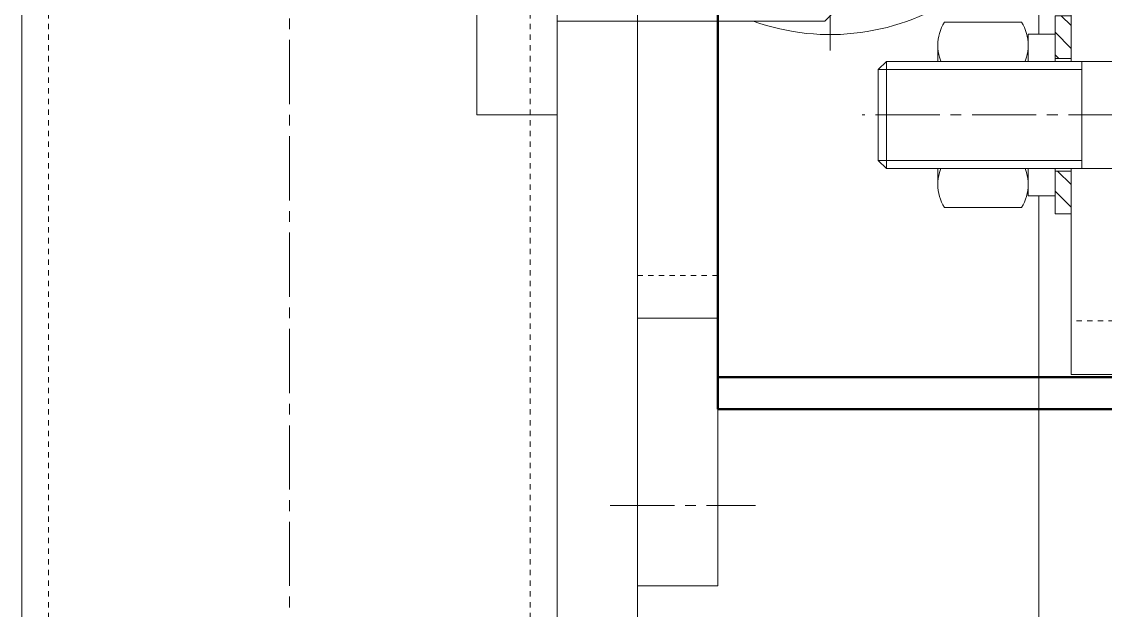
# Model space of a CAD drawing. Header units: millimetres. Extents: x -50460 to 50460, y -35640 to 35640.
# Drawn here: x -33544.7 to -33342.3, y 26434.4 to 26544.4 of the extents above; entities that cross this region are included whole.
import ezdxf

# ---------------------------------------------------------------- set-up
doc = ezdxf.new("R2010")
doc.units = ezdxf.units.MM
doc.set_wipeout_variables(frame=1)
doc.linetypes.add('点画线', pattern=[18, 12, -2, 2, -2])
doc.linetypes.add('虚线', pattern=[2, 1, -1])
for name, color, linetype, lineweight in [('ACADSichtbare Kanten(DIN_Schmid)', 7, 'Continuous', 50), ('EB0', 7, 'Continuous', 15), ('中心线层', 1, '点画线', 18), ('剖面线层', 6, 'Continuous', 18), ('尺寸线层', 4, 'Continuous', 18), ('粗实线层', 7, 'Continuous', 15), ('粗实线层_1', 7, 'Continuous', 15), ('细实线层', 3, 'Continuous', 18), ('虚线层', 100, '虚线', 18)]:
    doc.layers.add(name, color=color, linetype=linetype, lineweight=lineweight)
pattern_1 = [(135, (0, 0), (-2.1213, -2.1213), [])]

# ---------------------------------------------------------------- blocks, each defined once
blk = doc.blocks.new('*X996')
at = {"layer": '剖面线层', "linetype": 'Continuous', "lineweight": 18}
h = blk.add_hatch(dxfattribs=at)
h.set_pattern_fill('无图案', color=256, scale=3, angle=135, style=0, pattern_type=0)
h.set_pattern_definition(pattern_1)
edge = h.paths.add_edge_path(flags=0)
edge.add_line((0, 10.5), (0, 18.5))
edge.add_line((-3, 10.5), (0, 10.5))
edge.add_line((-3, 18.5), (-3, 10.5))
edge.add_line((0, 18.5), (-3, 18.5))
h = blk.add_hatch(dxfattribs=at)
h.set_pattern_fill('无图案', color=256, scale=3, angle=135, style=0, pattern_type=0)
h.set_pattern_definition(pattern_1)
edge = h.paths.add_edge_path(flags=0)
edge.add_line((0, -18.5), (0, -10.5))
edge.add_line((-3, -18.5), (0, -18.5))
edge.add_line((-3, -10.5), (-3, -18.5))
edge.add_line((0, -10.5), (-3, -10.5))
at = {"layer": 'EB0'}
for p, q in [((-3, 18.5), (-3, -18.5)), ((0, 18.5), (-3, 18.5)), ((0, -18.5), (0, 18.5)), ((0, 10.5), (-3, 10.5)), ((-3, -10.5), (0, -10.5)), ((-3, -18.5), (0, -18.5))]:
    blk.add_line(p, q, dxfattribs=at)
at = {"layer": '中心线层', "color": 1, "linetype": '点画线', "lineweight": 18}
blk.add_line((3, 0), (-6, 0), dxfattribs=at)
blk = doc.blocks.new('*X998')
at = {"layer": '粗实线层'}
for p, q in [((-15, 50), (-15, 241)), ((-15, 241), (0, 241)), ((0, 241), (0, 50)), ((-15, 0), (-15, 50)), ((-15, 50), (0, 50)), ((0, 50), (0, 0)), ((-15, 0), (0, 0))]:
    blk.add_line(p, q, dxfattribs=at)
at = {"layer": '虚线层', "linetype": '虚线', "lineweight": 18}
for p, q in [((-15, 210), (0, 210)), ((-15, 58), (0, 58))]:
    blk.add_line(p, q, dxfattribs=at)
blk = doc.blocks.new('*X999')
at = {"layer": '粗实线层'}
for p, q in [((-12, 177), (-12, 187)), ((0, 187), (-12, 187)), ((0, 187), (0, 177)), ((-12, 10), (-12, 177)), ((0, 177), (0, 10)), ((-12, 0), (-12, 10)), ((0, 10), (0, 0)), ((0, 0), (-12, 0))]:
    blk.add_line(p, q, dxfattribs=at)
at = {"layer": '虚线层'}
for p, q in [((0, 177), (-12, 177)), ((0, 10), (-12, 10))]:
    blk.add_line(p, q, dxfattribs=at)
blk = doc.blocks.new('*X1000')
at = {"layer": '粗实线层'}
for p, q in [((-12, 177), (-12, 187)), ((0, 187), (-12, 187)), ((0, 187), (0, 177)), ((-12, 10), (-12, 177)), ((0, 177), (0, 10)), ((-12, 0), (-12, 10)), ((0, 10), (0, 0)), ((0, 0), (-12, 0))]:
    blk.add_line(p, q, dxfattribs=at)
at = {"layer": '虚线层'}
for p, q in [((0, 177), (-12, 177)), ((0, 10), (-12, 10))]:
    blk.add_line(p, q, dxfattribs=at)
blk = doc.blocks.new('*X1001')
at = {"layer": 'ACADSichtbare Kanten(DIN_Schmid)', "linetype": 'Continuous', "lineweight": 50}
for p, q in [((127.22, 170.59), (127.22, -29.41)), ((127.22, 170.59), (297.22, 170.59)), ((297.22, 170.59), (297.22, 164.59)), ((127.22, 164.59), (297.22, 164.59)), ((127.22, -23.41), (297.22, -23.41)), ((297.22, -23.41), (297.22, -29.41)), ((127.22, -29.41), (297.22, -29.41))]:
    blk.add_line(p, q, dxfattribs=at)
at = {"layer": '粗实线层_1'}
blk.add_line((297.22, 170.59), (297.22, -29.41), dxfattribs=at)
blk = doc.blocks.new('*X997')
at = {"layer": '中心线层', "linetype": '点画线', "lineweight": 18}
for p, q in [((-198.46, 226), (-175.07, 226)), ((-199.07, 15), (-171.96, 15))]:
    blk.add_line(p, q, dxfattribs=at)
at = {"layer": '中心线层'}
for p, q in [((-95.29, 178), (-121.29, 178)), ((-1.42, 178), (-27.42, 178)), ((-95.29, 88), (-121.29, 88)), ((-1.42, 88), (-27.42, 88))]:
    blk.add_line(p, q, dxfattribs=at)
at = {"layer": '粗实线层_1'}
for name, p in [('*X998', (-179, 0)), ('*X1001', (-306.22, 62.41)), ('*X999', (-101, 39.5)), ('*X1000', (-9, 39.5))]:
    blk.add_blockref(name, p, dxfattribs=at)
blk = doc.blocks.new('*X1004')
at = {"layer": 'EB0'}
for p, q in [((-1.28, 17.32), (-15.62, 17.32)), ((-16.9, -12.99), (-16.9, 12.99)), ((0, -12.99), (0, 12.99)), ((-15.62, 8.66), (-1.28, 8.66)), ((-15.62, -8.66), (-1.28, -8.66)), ((-1.28, -17.32), (-15.62, -17.32))]:
    blk.add_line(p, q, dxfattribs=at)
for centre, radius, start, end in [((-8.92, 12.99), 7.98, 147.1328, 212.8672), ((-7.98, 12.99), 7.98, 327.1328, 32.8672), ((13.1, 0), 30, 163.2213, 196.7787), ((-30, 0), 30, 343.2213, 16.7787), ((-8.92, -12.99), 7.98, 147.1328, 212.8672), ((-7.98, -12.99), 7.98, 327.1328, 32.8672)]:
    blk.add_arc(centre, radius, start, end, dxfattribs=at)
at = {"layer": '中心线层', "linetype": '点画线', "lineweight": 18}
blk.add_line((1.28, 0), (-19.9, 0), dxfattribs=at)
blk = doc.blocks.new('*X1005')
at = {"layer": 'EB0'}
for p, q in [((-5, 15.1), (-5, -15.1)), ((0, 15.1), (-5, 15.1)), ((0, 15.1), (0, -15.1)), ((0, 1.29), (-5, 2.63)), ((-0.65, -1.12), (-5, 0.05)), ((0, -1.29), (-0.65, -1.12)), ((0, -15.1), (-5, -15.1))]:
    blk.add_line(p, q, dxfattribs=at)
at = {"layer": '中心线层', "linetype": '点画线', "lineweight": 18}
blk.add_line((3, 0), (-8, 0), dxfattribs=at)
blk = doc.blocks.new('*X1006')
at = {"layer": 'EB0'}
for p, q in [((0, 17.32), (0, -17.32)), ((11.22, 17.32), (0, 17.32)), ((12.5, 12.99), (12.5, -12.99)), ((-140, 8.5), (-138.5, 10)), ((-140, 8.5), (-140, -8.5)), ((0, 10), (-138.5, 10)), ((-138.5, 10), (-138.5, -10)), ((-102, 10), (-102, -10)), ((0, 10), (0, -10)), ((11.22, 8.66), (0, 8.66)), ((-140, -8.5), (-138.5, -10)), ((0, -10), (-138.5, -10)), ((11.22, -8.66), (0, -8.66)), ((11.22, -17.32), (0, -17.32))]:
    blk.add_line(p, q, dxfattribs=at)
for centre, radius, start, end in [((4.52, 12.99), 7.98, 327.1328, 32.8672), ((-17.5, 0), 30, 343.2213, 16.7787), ((4.52, -12.99), 7.98, 327.1328, 32.8672)]:
    blk.add_arc(centre, radius, start, end, dxfattribs=at)
at = {"layer": '中心线层', "linetype": '点画线', "lineweight": 18}
blk.add_line((15.5, 0), (-143, 0), dxfattribs=at)
at = {"layer": '细实线层'}
for p, q in [((-102, 8.5), (-140, 8.5)), ((-102, -8.5), (-140, -8.5))]:
    blk.add_line(p, q, dxfattribs=at)
blk = doc.blocks.new('*X995')
blk.add_wipeout([(78, -153), (78, -163.5), (78, -163.5), (78, -171.5), (78, -171.5), (81, -171.5), (81, -171.5), (81, -163.5), (81, -163.5), (81, -153), (81, -153), (81, -142.5), (81, -142.5), (81, -134.5), (81, -134.5), (78, -134.5), (78, -134.5), (78, -142.5), (78, -142.5)]).dxf.layer = '粗实线层_1'
at = {"layer": '粗实线层_1'}
for name, p in [('*X997', (194, -241)), ('*X996', (81, -153))]:
    blk.add_blockref(name, p, dxfattribs=at)
blk.add_wipeout([(56.1, -153), (56.1, -165.99), (56.1, -165.99), (56.1, -166.14), (56.11, -166.3), (56.11, -166.45), (56.12, -166.6), (56.14, -166.75), (56.15, -166.9), (56.17, -167.06), (56.19, -167.21), (56.22, -167.36), (56.25, -167.51), (56.28, -167.66), (56.31, -167.81), (56.35, -167.95), (56.38, -168.1), (56.43, -168.25), (56.47, -168.39), (56.52, -168.54), (56.57, -168.68), (56.62, -168.83), (56.68, -168.97), (56.73, -169.11), (56.8, -169.25), (56.86, -169.39), (56.93, -169.52), (56.99, -169.66), (57.07, -169.8), (57.14, -169.93), (57.22, -170.06), (57.3, -170.19), (57.38, -170.32), (57.38, -170.32), (71.72, -170.32), (71.72, -170.32), (71.8, -170.19), (71.88, -170.06), (71.96, -169.93), (72.03, -169.8), (72.11, -169.66), (72.17, -169.52), (72.24, -169.39), (72.3, -169.25), (72.37, -169.11), (72.42, -168.97), (72.48, -168.83), (72.53, -168.68), (72.58, -168.54), (72.63, -168.39), (72.67, -168.25), (72.72, -168.1), (72.75, -167.95), (72.79, -167.81), (72.82, -167.66), (72.85, -167.51), (72.88, -167.36), (72.91, -167.21), (72.93, -167.06), (72.95, -166.9), (72.96, -166.75), (72.98, -166.6), (72.99, -166.45), (72.99, -166.3), (73, -166.14), (73, -165.99), (73, -165.99), (73, -153), (73, -153), (73, -140.01), (73, -140.01), (73, -139.86), (72.99, -139.7), (72.99, -139.55), (72.98, -139.4), (72.96, -139.25), (72.95, -139.1), (72.93, -138.94), (72.91, -138.79), (72.88, -138.64), (72.85, -138.49), (72.82, -138.34), (72.79, -138.19), (72.75, -138.05), (72.72, -137.9), (72.67, -137.75), (72.63, -137.61), (72.58, -137.46), (72.53, -137.32), (72.48, -137.17), (72.42, -137.03), (72.37, -136.89), (72.3, -136.75), (72.24, -136.61), (72.17, -136.48), (72.11, -136.34), (72.03, -136.2), (71.96, -136.07), (71.88, -135.94), (71.8, -135.81), (71.72, -135.68), (71.72, -135.68), (57.38, -135.68), (57.38, -135.68), (57.3, -135.81), (57.22, -135.94), (57.14, -136.07), (57.07, -136.2), (56.99, -136.34), (56.93, -136.48), (56.86, -136.61), (56.8, -136.75), (56.73, -136.89), (56.68, -137.03), (56.62, -137.17), (56.57, -137.32), (56.52, -137.46), (56.47, -137.61), (56.43, -137.75), (56.38, -137.9), (56.35, -138.05), (56.31, -138.19), (56.28, -138.34), (56.25, -138.49), (56.22, -138.64), (56.19, -138.79), (56.17, -138.94), (56.15, -139.1), (56.14, -139.25), (56.12, -139.4), (56.11, -139.55), (56.11, -139.7), (56.1, -139.86), (56.1, -140.01), (56.1, -140.01)]).dxf.layer = '粗实线层_1'
blk.add_blockref('*X1004', (73, -153), dxfattribs=at)
blk.add_wipeout([(73, -153), (73, -168.1), (73, -168.1), (78, -168.1), (78, -168.1), (78, -154.29), (78, -154.29), (78, -153), (78, -153), (78, -151.71), (78, -151.71), (78, -137.9), (78, -137.9), (73, -137.9), (73, -137.9), (73, -150.37), (73, -150.37)]).dxf.layer = '粗实线层_1'
blk.add_blockref('*X1005', (78, -153), dxfattribs=at)
blk.add_wipeout([(45, -153), (45, -161.5), (45, -161.5), (46.5, -163), (46.5, -163), (91, -163), (91, -163), (103.5, -163), (103.5, -163), (185, -163), (185, -163), (185, -170.32), (185, -170.32), (196.22, -170.32), (196.22, -170.32), (196.3, -170.19), (196.38, -170.06), (196.46, -169.93), (196.53, -169.8), (196.61, -169.66), (196.67, -169.52), (196.74, -169.39), (196.8, -169.25), (196.87, -169.11), (196.92, -168.97), (196.98, -168.83), (197.03, -168.68), (197.08, -168.54), (197.13, -168.39), (197.17, -168.25), (197.22, -168.1), (197.25, -167.95), (197.29, -167.81), (197.32, -167.66), (197.35, -167.51), (197.38, -167.36), (197.41, -167.21), (197.43, -167.06), (197.45, -166.9), (197.46, -166.75), (197.48, -166.6), (197.49, -166.45), (197.49, -166.3), (197.5, -166.14), (197.5, -165.99), (197.5, -165.99), (197.5, -153), (197.5, -153), (197.5, -140.01), (197.5, -140.01), (197.5, -139.86), (197.49, -139.7), (197.49, -139.55), (197.48, -139.4), (197.46, -139.25), (197.45, -139.1), (197.43, -138.94), (197.41, -138.79), (197.38, -138.64), (197.35, -138.49), (197.32, -138.34), (197.29, -138.19), (197.25, -138.05), (197.22, -137.9), (197.17, -137.75), (197.13, -137.61), (197.08, -137.46), (197.03, -137.32), (196.98, -137.17), (196.92, -137.03), (196.87, -136.89), (196.8, -136.75), (196.74, -136.61), (196.67, -136.48), (196.61, -136.34), (196.53, -136.2), (196.46, -136.07), (196.38, -135.94), (196.3, -135.81), (196.22, -135.68), (196.22, -135.68), (185, -135.68), (185, -135.68), (185, -143), (185, -143), (103.5, -143), (103.5, -143), (91, -143), (91, -143), (46.5, -143), (46.5, -143), (45, -144.5), (45, -144.5)]).dxf.layer = '粗实线层_1'
blk.add_blockref('*X1006', (185, -153), dxfattribs=at)
blk = doc.blocks.new('*X1013')
at = {"layer": '粗实线层'}
for p, q in [((0, 115), (15, 115)), ((0, 0), (0, 115)), ((15, 0), (15, 115)), ((0, 0), (15, 0))]:
    blk.add_line(p, q, dxfattribs=at)
blk = doc.blocks.new('*X1014')
at = {"layer": '中心线层'}
for p, q in [((51, -24.5), (51, -55.5)), ((35.5, -40), (66.5, -40))]:
    blk.add_line(p, q, dxfattribs=at)
at = {"layer": '粗实线层'}
for p, q in [((0, -80), (0, 0)), ((0, 0), (50, 0)), ((50, 0), (75, -25)), ((75, -25), (75, -55)), ((75, -55), (50, -80)), ((50, -80), (0, -80))]:
    blk.add_line(p, q, dxfattribs=at)
blk.add_circle((51, -40), 12.5, dxfattribs=at)
blk = doc.blocks.new('*X1012')
at = {"layer": '粗实线层_1'}
for name, p in [('*X1013', (0, 0)), ('*X1014', (15, 97.5))]:
    blk.add_blockref(name, p, dxfattribs=at)
blk = doc.blocks.new('*X1015')
at = {"layer": '中心线层'}
blk.add_line((42.5, -3), (42.5, 88), dxfattribs=at)
at = {"layer": '粗实线层'}
blk.add_arc((42.5, 42.5), 42.5, 250.2501, 360, dxfattribs=at)
blk = doc.blocks.new('*X1011')
at = {"layer": '粗实线层_1'}
for name, p in [('*X1012', (-15, -57.5)), ('*X1015', (8.5, -42.5))]:
    blk.add_blockref(name, p, dxfattribs=at)
blk = doc.blocks.new('*X947')
at = {"layer": 'EB0'}
blk.add_line((675, 1050), (675, -200), dxfattribs=at)
at = {"layer": '中心线层', "linetype": '点画线', "lineweight": 18}
blk.add_line((725, 1053), (725, -203), dxfattribs=at)
at = {"layer": '虚线层'}
blk.add_line((680, 1050), (680, -200), dxfattribs=at)
at = {"layer": 'EB0'}
blk.add_blockref('*X995', (790, 1048), dxfattribs=at)
blk.add_blockref('*X1011', (775, 952.5), dxfattribs=at)
blk.add_line((790, 1050), (790, -20), dxfattribs=at)
at = {"layer": '粗实线层_1'}
blk.add_line((775, 1050), (775, -200), dxfattribs=at)
at = {"layer": '虚线层'}
blk.add_line((770, 1050), (770, -200), dxfattribs=at)
blk = doc.blocks.new('*X805')
at = {"layer": 'EB0'}
blk.add_line((-650, 6477.5), (-650, 377.5), dxfattribs=at)
at = {"layer": '细实线层'}
blk.add_blockref('*X947', (-1515, 4855), dxfattribs=at)

msp = doc.modelspace()

# ---------------------------------------------------------------- block references
at = {"layer": '尺寸线层'}
msp.add_blockref('*X805', (-32704.742, 20776.945), dxfattribs=at)

doc.saveas('drawing.dxf')
